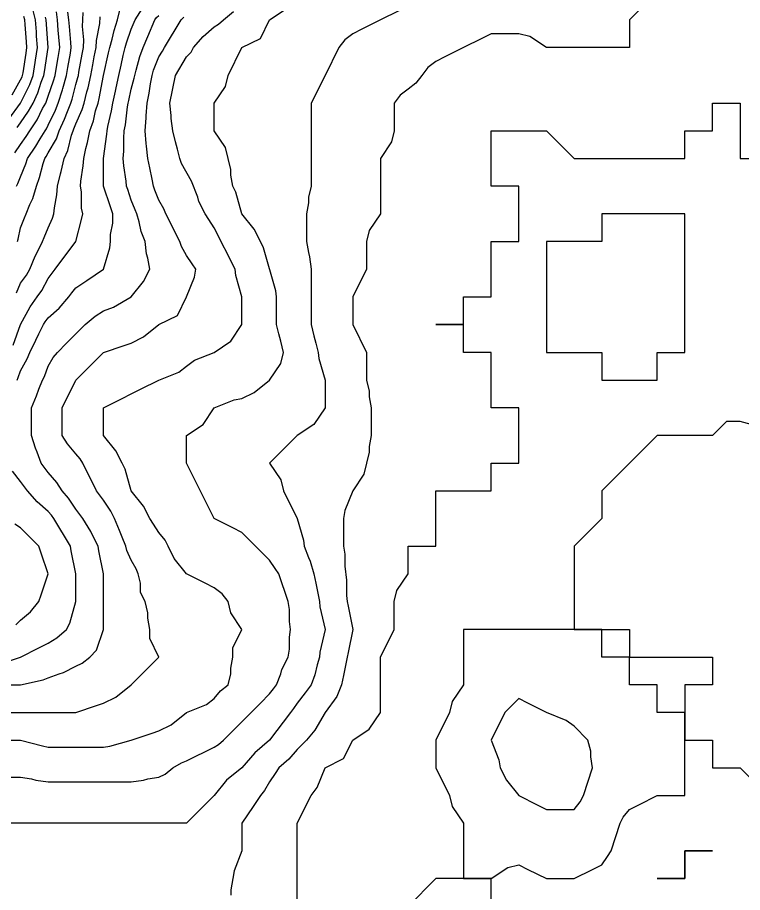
# Model space of a CAD drawing. Header units: inches. Extents: x 794995 to 811195, y 2485918 to 2508058.
# Drawn here: x 798862 to 799648, y 2489353 to 2490301 of the extents above; entities that cross this region are included whole.
import ezdxf

# ---------------------------------------------------------------- set-up
doc = ezdxf.new("R2010")
doc.units = ezdxf.units.IN
doc.header["$MEASUREMENT"] = 0
doc.layers.add('contour', color=7, linetype='Continuous')

msp = doc.modelspace()

# ---------------------------------------------------------------- linework, layer by layer
at = {"layer": 'contour'}
for points in [[(799555.16, 2490328.36), (799525.16, 2490298.36), (799525.16, 2490268.36), (799495.16, 2490268.36), (799435.16, 2490268.36), (799417.16, 2490280.36), (799405.16, 2490283.36), (799375.16, 2490283.36), (799365.16, 2490278.36), (799345.16, 2490268.36), (799325.16, 2490258.36), (799315.16, 2490253.36), (799306.59, 2490246.93), (799300.16, 2490238.36), (799293.73, 2490229.79), (799285.16, 2490223.36), (799276.59, 2490216.93), (799270.16, 2490208.36), (799270.16, 2490178.36), (799267.16, 2490166.36), (799255.16, 2490148.36), (799255.16, 2490088.36), (799243.16, 2490070.36), (799240.16, 2490058.36), (799240.16, 2490028.36), (799225.16, 2489998.36), (799225.16, 2489968.36), (799240.16, 2489938.36), (799240.16, 2489908.36), (799243.16, 2489896.36), (799243.16, 2489890.36), (799245.16, 2489878.36), (799245.16, 2489848.36), (799243.16, 2489836.36), (799243.16, 2489830.36), (799237.16, 2489806.36), (799225.16, 2489788.36), (799216.59, 2489766.93), (799215.16, 2489758.36), (799215.16, 2489728.36), (799216.59, 2489719.79), (799216.59, 2489706.93), (799218.49, 2489691.69), (799218.49, 2489675.03), (799219.16, 2489668.36), (799220.16, 2489663.36), (799225.16, 2489638.36), (799220.16, 2489613.36), (799219.16, 2489608.36), (799217.66, 2489600.86), (799215.16, 2489588.36), (799213.16, 2489578.36), (799208.02, 2489565.5), (799195.16, 2489548.36), (799184.25, 2489529.27), (799175.16, 2489518.36), (799170.16, 2489513.36), (799165.16, 2489508.36), (799155.93, 2489497.59), (799145.16, 2489488.36), (799141.16, 2489482.36), (799135.16, 2489473.36), (799129.7, 2489463.82), (799125.16, 2489458.36), (799117.16, 2489446.36), (799105.16, 2489428.36), (799105.16, 2489398.36), (799096.59, 2489376.93), (799095.16, 2489368.36), (799093.16, 2489356.36), (799093.16, 2489350.36)], [(799275.16, 2490308.36), (799255.16, 2490298.36), (799235.16, 2490288.36), (799225.16, 2490283.36), (799216.59, 2490276.93), (799210.16, 2490268.36), (799195.16, 2490238.36), (799180.16, 2490208.36), (799180.16, 2490118.36), (799177.16, 2490106.36), (799177.16, 2490100.36), (799175.16, 2490088.36), (799175.16, 2490058.36), (799177.16, 2490046.36), (799178.49, 2490041.7), (799180.16, 2490028.36), (799180.16, 2489968.36), (799183.16, 2489956.36), (799185.16, 2489948.36), (799187.66, 2489938.36), (799188.49, 2489931.69), (799195.16, 2489908.36), (799195.16, 2489878.36), (799183.16, 2489860.36), (799165.16, 2489848.36), (799135.16, 2489818.36), (799147.16, 2489800.36), (799150.16, 2489788.36), (799165.16, 2489758.36), (799171.83, 2489735.03), (799172.66, 2489728.36), (799177.16, 2489716.36), (799179.01, 2489712.21), (799183.16, 2489698.36), (799185.16, 2489688.36), (799187.66, 2489675.86), (799189.16, 2489668.36), (799189.7, 2489662.91), (799195.16, 2489638.36), (799189.7, 2489613.82), (799189.16, 2489608.36), (799186.59, 2489599.79), (799184.25, 2489589.27), (799180.16, 2489578.36), (799173.73, 2489569.79), (799165.16, 2489558.36), (799160.87, 2489552.65), (799157.66, 2489548.36), (799135.16, 2489518.36), (799119.01, 2489504.51), (799105.16, 2489488.36), (799088.49, 2489475.03), (799075.16, 2489458.36), (799045.16, 2489428.36), (798775.16, 2489428.36)], [(798805.16, 2489518.36), (798865.16, 2489518.36), (798889.16, 2489512.36), (798895.16, 2489510.86), (798955.16, 2489510.86), (798961.83, 2489511.69), (798985.16, 2489518.36), (799007.66, 2489525.86), (799015.16, 2489528.36), (799028.49, 2489535.03), (799045.16, 2489548.36), (799066.59, 2489556.93), (799075.16, 2489563.36), (799081.83, 2489571.69), (799090.16, 2489578.36), (799093.16, 2489590.36), (799093.16, 2489596.36), (799095.16, 2489608.36), (799095.16, 2489618.36), (799105.16, 2489638.36), (799093.16, 2489656.36), (799090.16, 2489668.36), (799083.73, 2489676.93), (799075.16, 2489683.36), (799065.16, 2489688.36), (799045.16, 2489698.36), (799031.83, 2489715.03), (799025.16, 2489728.36), (799021.83, 2489735.03), (799015.16, 2489743.36), (799009.16, 2489752.36), (799005.16, 2489758.36), (798998.49, 2489771.7), (798985.16, 2489788.36), (798978.49, 2489811.69), (798975.16, 2489818.36), (798968.49, 2489831.7), (798955.16, 2489848.36), (798955.16, 2489878.36), (798975.16, 2489888.36), (798985.16, 2489893.36), (798995.16, 2489898.36), (799015.16, 2489908.36), (799036.59, 2489916.93), (799045.16, 2489923.36), (799053.73, 2489929.79), (799075.16, 2489938.36), (799093.16, 2489950.36), (799105.16, 2489968.36), (799105.16, 2489998.36), (799098.49, 2490021.69), (799097.66, 2490028.36), (799075.16, 2490073.36), (799069.16, 2490082.36), (799065.16, 2490088.36), (799058.49, 2490101.7), (799057.16, 2490106.36), (799050.61, 2490123.82), (799039.7, 2490142.91), (799037.66, 2490148.36), (799035.16, 2490158.36), (799033.16, 2490166.36), (799030.16, 2490178.36), (799028.49, 2490191.7), (799028.49, 2490195.03), (799027.16, 2490208.36), (799033.16, 2490238.36), (799045.16, 2490258.36), (799050.16, 2490263.36), (799052.66, 2490268.36), (799063.16, 2490280.36), (799075.16, 2490290.86), (799079.77, 2490293.75), (799085.16, 2490298.36), (799095.93, 2490307.59)], [(798835.16, 2489478.36), (798865.16, 2489478.36), (798877.16, 2489476.36), (798881.83, 2489475.03), (798895.16, 2489473.36), (798985.16, 2489473.36), (798998.49, 2489475.03), (799003.16, 2489476.36), (799015.16, 2489478.36), (799021.83, 2489481.69), (799030.16, 2489488.36), (799039.7, 2489493.82), (799045.16, 2489495.86), (799075.16, 2489510.86), (799079.77, 2489513.75), (799085.16, 2489518.36), (799095.16, 2489528.36), (799105.16, 2489538.36), (799110.16, 2489543.36), (799115.16, 2489548.36), (799125.16, 2489558.36), (799135.16, 2489568.36), (799139.44, 2489574.07), (799142.66, 2489578.36), (799147.16, 2489590.36), (799148.49, 2489595.03), (799155.16, 2489608.36), (799156.59, 2489616.93), (799156.59, 2489629.79), (799157.66, 2489638.36), (799156.59, 2489646.93), (799156.59, 2489659.79), (799155.16, 2489668.36), (799145.16, 2489698.36), (799141.16, 2489704.36), (799135.16, 2489713.36), (799105.16, 2489743.36), (799095.16, 2489748.36), (799075.16, 2489758.36), (799045.16, 2489818.36), (799045.16, 2489848.36), (799063.16, 2489860.36), (799075.16, 2489878.36), (799096.59, 2489886.93), (799105.16, 2489888.36), (799118.49, 2489895.03), (799135.16, 2489908.36), (799147.16, 2489926.36), (799150.16, 2489938.36), (799147.16, 2489950.36), (799145.16, 2489958.36), (799142.66, 2489968.36), (799142.66, 2489998.36), (799141.83, 2490005.03), (799128.49, 2490051.69), (799125.16, 2490058.36), (799118.49, 2490071.7), (799105.16, 2490088.36), (799098.49, 2490111.69), (799095.16, 2490118.36), (799093.16, 2490130.36), (799093.16, 2490136.36), (799087.16, 2490160.36), (799075.16, 2490178.36), (799075.16, 2490208.36), (799087.16, 2490226.36), (799090.16, 2490238.36), (799105.16, 2490268.36), (799125.16, 2490278.36), (799135.16, 2490298.36), (799153.16, 2490310.36)], [(798852.43, 2490191.09), (798865.16, 2490208.36), (798875.16, 2490228.36), (798879.01, 2490238.36), (798881.16, 2490252.36), (798881.52, 2490254.73), (798883.62, 2490268.36), (798882.66, 2490280.86), (798882.3, 2490285.5), (798881.31, 2490298.36), (798878.28, 2490311.49)], [(798857.33, 2489946.19), (798865.16, 2489968.36), (798875.75, 2489987.77), (798883.16, 2489998.36), (798888.1, 2490005.42), (798895.16, 2490018.36), (798899.44, 2490024.07), (798902.66, 2490028.36), (798925.16, 2490058.36), (798931.16, 2490082.36), (798932.66, 2490088.36), (798931.16, 2490094.36), (798931.16, 2490112.36), (798930.16, 2490118.36), (798930.61, 2490123.82), (798933.16, 2490140.36), (798933.73, 2490148.36), (798936.07, 2490159.27), (798937.79, 2490165.73), (798940.16, 2490178.36), (798944.25, 2490189.27), (798946.59, 2490199.79), (798949.16, 2490208.36), (798950.36, 2490213.16), (798955.16, 2490238.36), (798960.61, 2490262.91), (798961.83, 2490268.36), (798964.39, 2490277.59), (798966.59, 2490286.93), (798970.16, 2490298.36), (798973.16, 2490310.36)], [(798858.95, 2490154.57), (798865.16, 2490163.36), (798871.37, 2490172.15), (798875.16, 2490178.36), (798883.16, 2490190.36), (798889.16, 2490202.36), (798892.43, 2490208.36), (798893.28, 2490210.24), (798895.16, 2490215.86), (798900.97, 2490232.56), (798902.66, 2490238.36), (798904.16, 2490247.36), (798905.87, 2490257.65), (798907.66, 2490268.36), (798906.7, 2490279.9), (798906.07, 2490287.45), (798905.16, 2490298.36), (798904.05, 2490307.25)], [(798860.87, 2490118.36), (798862.3, 2490121.22), (798865.16, 2490128.36), (798870.87, 2490142.65), (798872.66, 2490148.36), (798881.83, 2490161.7), (798886.59, 2490169.79), (798891.83, 2490178.36), (798893.16, 2490180.36), (798895.16, 2490184.36), (798902.9, 2490200.62), (798906.07, 2490208.36), (798910.68, 2490222.84), (798911.04, 2490224.24), (798915.16, 2490238.36), (798916.59, 2490246.93), (798919.16, 2490262.36), (798920.16, 2490268.36), (798919.7, 2490273.82), (798918.24, 2490291.44), (798917.66, 2490298.36), (798916.59, 2490306.93)], [(798861.41, 2489908.36), (798862.43, 2489911.09), (798865.16, 2489918.36), (798872.22, 2489931.3), (798875.16, 2489938.36), (798881.83, 2489951.7), (798885.16, 2489958.36), (798890.16, 2489968.36), (798892, 2489971.52), (798895.16, 2489975.86), (798907.16, 2489986.36), (798917.66, 2489998.36), (798920.87, 2490002.65), (798925.16, 2490008.36), (798937.16, 2490016.36), (798955.16, 2490028.36), (798961.83, 2490051.69), (798962.66, 2490058.36), (798962.66, 2490065.86), (798965.16, 2490078.36), (798965.16, 2490088.36), (798962.66, 2490095.86), (798955.16, 2490118.36), (798955.16, 2490148.36), (798958.69, 2490174.83), (798958.91, 2490178.36), (798959.77, 2490182.98), (798963.73, 2490199.79), (798965.16, 2490208.36), (798968.02, 2490221.22), (798968.8, 2490224.73), (798971.83, 2490238.36), (798974.25, 2490249.27), (798976.59, 2490259.79), (798978.49, 2490268.36), (798979.94, 2490273.58), (798985.16, 2490288.36), (798989.44, 2490298.36), (798997.16, 2490310.36)], [(798861.83, 2490058.36), (798862.43, 2490061.09), (798865.16, 2490073.36), (798869.44, 2490084.07), (798871.16, 2490088.36), (798875.16, 2490098.36), (798878.49, 2490105.03), (798882.3, 2490118.36), (798885.69, 2490127.84), (798889.7, 2490142.91), (798891.41, 2490148.36), (798892.94, 2490150.58), (798895.16, 2490154.36), (798904.05, 2490169.47), (798907.16, 2490178.36), (798912.75, 2490190.78), (798915.93, 2490199.13), (798919.7, 2490208.36), (798921.02, 2490212.5), (798925.16, 2490228.36), (798927.38, 2490236.14), (798927.89, 2490238.36), (798928.49, 2490241.69), (798932.08, 2490261.44), (798933.34, 2490268.36), (798933.73, 2490276.93), (798932.22, 2490291.3), (798932.66, 2490298.36), (798933.16, 2490306.36)], [(798805.16, 2489548.36), (798925.16, 2489548.36), (798947.66, 2489555.86), (798955.16, 2489558.36), (798968.49, 2489565.03), (798985.16, 2489578.36), (799015.16, 2489608.36), (799005.16, 2489628.36), (799005.16, 2489638.36), (799003.16, 2489650.36), (799003.16, 2489656.36), (799000.16, 2489668.36), (798995.16, 2489678.36), (798995.16, 2489688.36), (798992.66, 2489698.36), (798990.61, 2489703.82), (798985.16, 2489713.36), (798980.54, 2489723.75), (798979.16, 2489728.36), (798975.16, 2489738.36), (798972.3, 2489745.5), (798967.16, 2489758.36), (798963.16, 2489766.36), (798955.16, 2489778.36), (798950.87, 2489784.07), (798947.66, 2489788.36), (798932.66, 2489818.36), (798929.77, 2489822.98), (798925.16, 2489828.36), (798915.93, 2489839.13), (798910.16, 2489848.36), (798910.16, 2489878.36), (798925.16, 2489908.36), (798955.16, 2489938.36), (798977.66, 2489945.86), (798985.16, 2489948.36), (798998.49, 2489955.03), (799015.16, 2489968.36), (799035.16, 2489978.36), (799045.16, 2489998.36), (799053.73, 2490019.79), (799055.16, 2490028.36), (799051.16, 2490034.36), (799045.16, 2490043.36), (799039.7, 2490052.91), (799037.66, 2490058.36), (799022.66, 2490088.36), (799020.61, 2490093.82), (799015.16, 2490103.36), (799010.87, 2490114.07), (799009.16, 2490118.36), (799007.66, 2490125.86), (799005.16, 2490138.36), (799003.16, 2490148.36), (799001.83, 2490161.7), (799001.31, 2490164.51), (799000.16, 2490178.36), (799001.31, 2490192.21), (799001.31, 2490194.51), (799002.3, 2490208.36), (799004.57, 2490218.95), (799005.93, 2490229.13), (799007.66, 2490238.36), (799009.44, 2490244.08), (799015.16, 2490258.36), (799018.91, 2490264.61), (799021.16, 2490268.36), (799039.16, 2490298.36), (799042.3, 2490301.22)], [(798835.16, 2489578.36), (798865.16, 2489578.36), (798889.7, 2489583.82), (798895.16, 2489585.86), (798907.16, 2489590.36), (798911.83, 2489591.7), (798925.16, 2489598.36), (798931.83, 2489601.69), (798940.16, 2489608.36), (798947.66, 2489615.86), (798955.16, 2489638.36), (798955.16, 2489698.36), (798950.16, 2489723.36), (798949.16, 2489728.36), (798943.16, 2489740.36), (798941.31, 2489744.51), (798932.66, 2489758.36), (798929.44, 2489762.65), (798925.16, 2489768.36), (798917.16, 2489780.36), (798910.16, 2489788.36), (798904.39, 2489797.59), (798895.16, 2489808.36), (798890.87, 2489814.07), (798887.66, 2489818.36), (798883.16, 2489830.36), (798881.31, 2489834.51), (798877.16, 2489848.36), (798877.16, 2489878.36), (798882.3, 2489891.22), (798885.16, 2489898.36), (798889.16, 2489908.36), (798891.16, 2489912.36), (798895.16, 2489923.36), (798900.61, 2489932.91), (798905.16, 2489938.36), (798915.16, 2489948.36), (798925.16, 2489958.36), (798930.16, 2489963.36), (798935.16, 2489968.36), (798945.93, 2489977.59), (798955.16, 2489983.36), (798966.07, 2489987.45), (798985.16, 2489998.36), (798998.49, 2490015.03), (799005.16, 2490028.36), (799003.16, 2490040.36), (799001.83, 2490045.03), (799000.16, 2490058.36), (798996.07, 2490069.27), (798993.73, 2490079.79), (798991.16, 2490088.36), (798989.44, 2490092.65), (798985.16, 2490103.36), (798981.41, 2490114.61), (798980.16, 2490118.36), (798979.7, 2490123.82), (798977.16, 2490140.36), (798976.59, 2490148.36), (798977.16, 2490156.36), (798977.16, 2490170.36), (798977.66, 2490178.36), (798978.84, 2490184.68), (798981.16, 2490204.36), (798981.83, 2490208.36), (798982.43, 2490211.09), (798985.16, 2490223.36), (798988.32, 2490235.2), (798988.91, 2490238.36), (798990.61, 2490243.82), (798994.63, 2490258.89), (798998.02, 2490268.36), (799003.16, 2490280.36), (799010.87, 2490298.36), (799012.55, 2490300.97), (799015.16, 2490303.36)], [(798856.07, 2490217.45), (798865.16, 2490233.36), (798866.83, 2490236.7), (798867.47, 2490238.36), (798867.89, 2490241.09), (798871.16, 2490262.36), (798872.08, 2490268.36), (798871.59, 2490274.79), (798870.16, 2490293.36), (798869.77, 2490298.36), (798868.91, 2490302.11)], [(798860.71, 2490002.81), (798865.16, 2490013.36), (798871.48, 2490022.05), (798875.16, 2490028.36), (798881.04, 2490042.48), (798883.16, 2490046.36), (798889.16, 2490058.36), (798890.87, 2490062.65), (798895.16, 2490073.36), (798899.77, 2490083.75), (798901.16, 2490088.36), (798901.83, 2490095.03), (798904.39, 2490109.13), (798905.16, 2490118.36), (798908.49, 2490131.7), (798909.28, 2490134.24), (798912.3, 2490148.36), (798916.59, 2490156.93), (798920.54, 2490173.75), (798922.16, 2490178.36), (798923.09, 2490180.43), (798925.16, 2490185.86), (798932.08, 2490201.44), (798934.16, 2490208.36), (798937.16, 2490220.36), (798938.49, 2490225.03), (798941.52, 2490238.36), (798943.62, 2490249.9), (798945.16, 2490258.36), (798946.98, 2490268.36), (798947.33, 2490276.19), (798951.16, 2490294.36), (798951.63, 2490301.89)], [(798861.52, 2490182), (798865.16, 2490186.93), (798873.98, 2490199.54), (798878.8, 2490208.36), (798883.91, 2490219.61), (798887.66, 2490230.86), (798890.54, 2490238.36), (798891.16, 2490242.36), (798895.16, 2490268.36), (798892.85, 2490298.36), (798892.16, 2490301.36)], [(799165.16, 2489278.36), (799165.16, 2489428.36), (799180.16, 2489458.36), (799186.59, 2489466.93), (799195.16, 2489488.36), (799215.16, 2489498.36), (799225.16, 2489518.36), (799243.16, 2489530.36), (799255.16, 2489548.36), (799255.16, 2489608.36), (799270.16, 2489638.36), (799270.16, 2489668.36), (799273.16, 2489680.36), (799285.16, 2489698.36), (799285.16, 2489728.36), (799315.16, 2489728.36), (799315.16, 2489788.36), (799345.16, 2489788.36), (799375.16, 2489788.36), (799375.16, 2489818.36), (799405.16, 2489818.36), (799405.16, 2489878.36), (799375.16, 2489878.36), (799375.16, 2489938.36), (799345.16, 2489938.36), (799345.16, 2489968.36), (799315.16, 2489968.36), (799345.16, 2489968.36), (799345.16, 2489998.36), (799375.16, 2489998.36), (799375.16, 2490058.36), (799405.16, 2490058.36), (799405.16, 2490118.36), (799375.16, 2490118.36), (799375.16, 2490178.36), (799435.16, 2490178.36), (799465.16, 2490148.36), (799555.16, 2490148.36), (799585.16, 2490148.36), (799585.16, 2490178.36), (799615.16, 2490178.36), (799615.16, 2490208.36), (799645.16, 2490208.36), (799645.16, 2490148.36), (799675.16, 2490148.36)], [(799657.16, 2489860.36), (799645.16, 2489863.36), (799630.16, 2489863.36), (799615.16, 2489848.36), (799555.16, 2489848.36), (799525.16, 2489818.36), (799495.16, 2489788.36), (799495.16, 2489758.36), (799465.16, 2489728.36), (799465.16, 2489638.36), (799525.16, 2489638.36), (799525.16, 2489608.36), (799615.16, 2489608.36), (799615.16, 2489578.36), (799585.16, 2489578.36), (799585.16, 2489548.36), (799585.16, 2489518.36), (799615.16, 2489518.36), (799615.16, 2489488.36), (799645.16, 2489488.36), (799675.16, 2489458.36)], [(798842.66, 2489600.86), (798865.16, 2489608.36), (798885.16, 2489618.36), (798895.16, 2489623.36), (798904.39, 2489629.13), (798915.16, 2489638.36), (798918.49, 2489645.03), (798925.16, 2489668.36), (798925.16, 2489698.36), (798920.16, 2489723.36), (798919.16, 2489728.36), (798901.16, 2489758.36), (798898.69, 2489761.89), (798895.16, 2489765.86), (798883.16, 2489776.36), (798872.66, 2489788.36), (798869.44, 2489792.65), (798865.16, 2489798.36), (798856.59, 2489809.79)], [(798860.16, 2489643.36), (798865.16, 2489648.36), (798876.07, 2489657.45), (798885.16, 2489668.36), (798887.66, 2489675.86), (798895.16, 2489698.36), (798887.66, 2489720.86), (798885.16, 2489728.36), (798875.16, 2489738.36), (798865.16, 2489748.36), (798859.16, 2489752.36)], [(799375.16, 2489248.36), (799375.16, 2489368.36), (799315.16, 2489368.36), (799285.16, 2489338.36)]]:
    msp.add_lwpolyline(points, dxfattribs=at)
for points in [[(799525.16, 2489908.36), (799555.16, 2489908.36), (799555.16, 2489938.36), (799585.16, 2489938.36), (799585.16, 2490088.36), (799495.16, 2490088.36), (799495.16, 2490058.36), (799435.16, 2490058.36), (799435.16, 2490028.36), (799435.16, 2489938.36), (799495.16, 2489938.36), (799495.16, 2489908.36)], [(799495.16, 2489383.36), (799501.16, 2489392.36), (799505.16, 2489398.36), (799515.16, 2489428.36), (799518.49, 2489435.03), (799525.16, 2489443.36), (799535.16, 2489448.36), (799555.16, 2489458.36), (799585.16, 2489458.36), (799585.16, 2489548.36), (799555.16, 2489548.36), (799555.16, 2489578.36), (799525.16, 2489578.36), (799525.16, 2489608.36), (799495.16, 2489608.36), (799495.16, 2489638.36), (799345.16, 2489638.36), (799345.16, 2489608.36), (799345.16, 2489578.36), (799333.16, 2489560.36), (799330.16, 2489548.36), (799315.16, 2489518.36), (799315.16, 2489488.36), (799330.16, 2489458.36), (799333.16, 2489446.36), (799345.16, 2489428.36), (799345.16, 2489368.36), (799375.16, 2489368.36), (799393.16, 2489380.36), (799405.16, 2489383.36), (799415.16, 2489378.36), (799435.16, 2489368.36), (799465.16, 2489368.36), (799485.16, 2489378.36)], [(799465.16, 2489443.36), (799471.83, 2489451.69), (799475.16, 2489458.36), (799485.16, 2489488.36), (799483.16, 2489500.36), (799483.16, 2489506.36), (799480.16, 2489518.36), (799465.16, 2489533.36), (799456.59, 2489539.79), (799435.16, 2489548.36), (799415.16, 2489558.36), (799405.16, 2489563.36), (799390.16, 2489548.36), (799375.16, 2489518.36), (799383.73, 2489496.93), (799385.16, 2489488.36), (799391.83, 2489475.03), (799405.16, 2489458.36), (799425.16, 2489448.36), (799435.16, 2489443.36)], [(799585.16, 2489368.36), (799555.16, 2489368.36), (799585.16, 2489368.36), (799585.16, 2489398.36), (799615.16, 2489398.36), (799585.16, 2489398.36)]]:
    msp.add_lwpolyline(points, close=True, dxfattribs=at)

doc.saveas('drawing.dxf')
